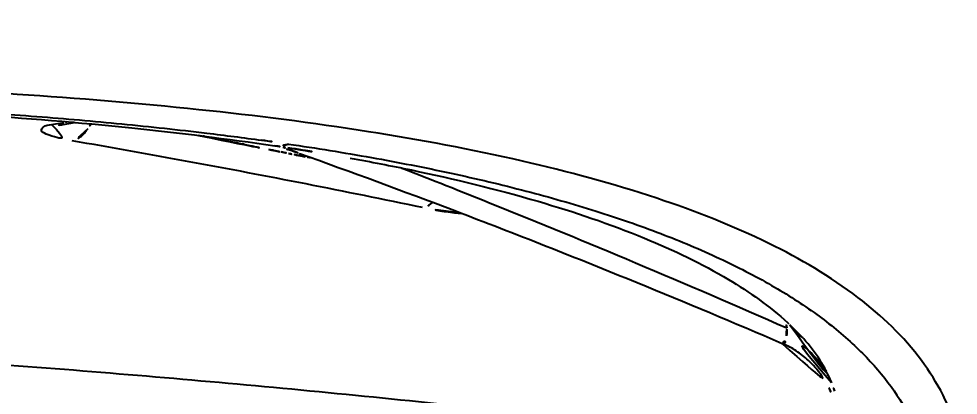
# Model space of a CAD drawing. Extents: x 16296660632 to 16296668616, y -37409619871 to -37409616241.
# Drawn here: x 16296666349 to 16296666450.6, y -37409616571.9 to -37409616531.2 of the extents above; entities that cross this region are included whole.
import ezdxf

# ---------------------------------------------------------------- set-up
doc = ezdxf.new("R2010")
doc.units = 0
doc.header["$LTSCALE"] = 10
doc.header["$MEASUREMENT"] = 0
doc.header["$PDMODE"] = 3
doc.header["$PDSIZE"] = -10
doc.layers.get('0').update_dxf_attribs({"linetype": 'CONTINUOUS'})
doc.layers.get('DEFPOINTS').update_dxf_attribs({"linetype": 'CONTINUOUS'})
doc.styles.add('Daelim Dimension', font='')
doc.styles.get('Daelim Dimension').set_extended_font_data('나눔고딕')
doc.dimstyles.new('DEFAULT', dxfattribs={"dimscale": 2, "dimtxt": 2, "dimasz": 2, "dimexe": 0, "dimexo": 2, "dimgap": 1, "dimtad": 1, "dimdec": 1, "dimzin": 9, "dimdsep": 46, "dimtxsty": 'Daelim Dimension', "dimcen": 0.5, "dimclrd": 252, "dimclre": 252, "dimclrt": 3, "dimadec": 1, "dimazin": 0, "dimtfac": 1, "dimtdec": 1, "dimtix": 1, "dimtmove": 0, "dimatfit": 3, "dimfxl": 1, "dimtolj": 1, "dimtzin": 1, "dimlwd": 9, "dimlwe": 9, "dimarcsym": 0})

# ---------------------------------------------------------------- blocks, each defined once
blk = doc.blocks.new('*D17')
at = {"color": 5, "lineweight": 9, "ltscale": 0.5, "transparency": 16777216}
for p, q in [((16296666587.9219, -37409616506.424438), (16296666624.81945, -37409616506.424438)), ((16296666624.81945, -37409616510.424438), (16296666624.81945, -37409616827.794708)), ((16296666313.128599, -37409616831.794708), (16296666624.81945, -37409616831.794708))]:
    blk.add_line(p, q, dxfattribs=at)
at = {"color": 5, "ltscale": 0.5, "transparency": 16777216}
for points in [[(16296666624.152781, -37409616510.424438), (16296666625.486111, -37409616510.424438), (16296666624.81945, -37409616506.424438)], [(16296666624.152781, -37409616827.794708), (16296666625.486111, -37409616827.794708), (16296666624.81945, -37409616831.794708)]]:
    blk.add_solid(points, dxfattribs=at)
at = {"layer": 'DEFPOINTS', "color": 0, "ltscale": 0.5, "transparency": 16777216}
for p in [(16296666583.9219, -37409616506.424438), (16296666309.128599, -37409616831.794708), (16296666624.81945, -37409616831.794708)]:
    blk.add_point(p, dxfattribs=at)
at = {"color": 7, "ltscale": 0.5, "transparency": 16777216, "insert": (16296666606.46752, -37409616669.109573), "char_height": 30, "attachment_point": 5, "rotation": 90, "style": 'Daelim Dimension'}
blk.add_mtext('\\A1;325', dxfattribs=at)

msp = doc.modelspace()

# ---------------------------------------------------------------- linework, layer by layer
at = {"linetype": 'Continuous'}
for p, q in [((16296666352.59219, -37409616542.643349), (16296666353.903669, -37409616542.400124)), ((16296666353.835251, -37409616542.630386), (16296666355.05496, -37409616542.404037)), ((16296666353.83952, -37409616542.629601), (16296666353.83605, -37409616542.630241)), ((16296666376.720261, -37409616544.930908), (16296666376.72011, -37409616544.930893)), ((16296666379.37682, -37409616545.741768), (16296666379.38526, -37409616545.744766)), ((16296666431.57688, -37409616566.262154), (16296666431.576969, -37409616566.262177))]:
    msp.add_line(p, q, dxfattribs=at)
for points, start_tangent, end_tangent in [([(16296666450.608391, -37409616575.899559), (16296666446.65065, -37409616568.126122), (16296666439.772011, -37409616561.313858), (16296666430.143181, -37409616555.473488), (16296666418.02166, -37409616550.597214), (16296666403.491091, -37409616546.585533), (16296666386.86289, -37409616543.411873), (16296666368.525909, -37409616541.029404), (16296666348.86986, -37409616539.379211), (16296666328.35351, -37409616538.413589), (16296666307.392981, -37409616538.097069), (16296666286.44759, -37409616538.417732), (16296666265.974609, -37409616539.385117), (16296666246.382429, -37409616541.032318), (16296666228.110979, -37409616543.405907), (16296666211.53257, -37409616546.565483), (16296666197.023371, -37409616550.561073), (16296666184.894239, -37409616555.42392), (16296666175.23493, -37409616561.25988), (16296666168.315651, -37409616568.085693), (16296666164.32782, -37409616575.899193)], (-0.2885838704, 0.9574546202), (-0.2894445208, -0.9571947917)), ([(16296666239.51545, -37409616544.343987), (16296666245.17021, -37409616543.61058), (16296666253.91946, -37409616542.646347), (16296666263.30982, -37409616541.815269), (16296666272.85544, -37409616541.16169), (16296666282.498699, -37409616540.677879), (16296666292.085199, -37409616540.359444), (16296666301.966049, -37409616540.191887), (16296666311.93668, -37409616540.183571), (16296666321.8216, -37409616540.334488), (16296666331.732, -37409616540.649063), (16296666341.43355, -37409616541.123848), (16296666351.001209, -37409616541.766823), (16296666360.202339, -37409616542.566307), (16296666369.370489, -37409616543.562683), (16296666375.29147, -37409616544.326187)], (0.9906046634, 0.1367567214), (0.9906572505, -0.1363752618)), ([(16296666238.21608, -37409616544.930847), (16296666253.748249, -37409616542.989479), (16296666271.097811, -37409616541.544708), (16296666289.13275, -37409616540.690628), (16296666307.51243, -37409616540.408974), (16296666325.891029, -37409616540.693352), (16296666343.92271, -37409616541.550171), (16296666361.266951, -37409616542.997673), (16296666376.72007, -37409616544.930847)], (0.9891295198, 0.1470469079), (0.9891290722, -0.1470499183)), ([(16296666354.24851, -37409616542.344017), (16296666353.903681, -37409616542.400047)], (-0.9900072255, -0.1410166425), (-0.9834836638, -0.1809969142)), ([(16296666352.59219, -37409616542.643333), (16296666351.699789, -37409616542.919151), (16296666351.496981, -37409616543.26757), (16296666352.00976, -37409616543.658928), (16296666353.17668, -37409616544.047218), (16296666354.832939, -37409616544.394341)], (-0.9821727628, -0.1879804882), (0.9855257691, -0.1695256864)), ([(16296666353.83604, -37409616542.63018), (16296666352.59219, -37409616542.643349)], (-0.9833415217, -0.1817675759), (-0.9872398199, 0.1592405034)), ([(16296666355.03458, -37409616542.4058), (16296666353.903669, -37409616542.400124)], (-0.9886753411, -0.1500702163), (-0.9872610324, 0.1591089373)), ([(16296666356.50338, -37409616543.098541), (16296666355.701269, -37409616543.978653), (16296666354.832939, -37409616544.394562)], (-0.5641939637, -0.8256422781), (-0.9840549293, -0.1778648254)), ([(16296666356.825609, -37409616542.569633), (16296666356.50338, -37409616543.098541)], (-0.4771027811, -0.8788475046), (-0.5641939636, -0.8256422781)), ([(16296666392.708719, -37409616551.6073), (16296666380.10214, -37409616549.051773), (16296666367.476419, -37409616546.647423), (16296666354.83292, -37409616544.394562)], (-0.9788728831, 0.2044697503), (-0.9855143842, 0.1695918584)), ([(16296666368.48488, -37409616543.819633), (16296666374.66424, -37409616545.06015), (16296666376.616119, -37409616545.451607)], (0.9808555413, -0.1947367637), (0.9805773018, -0.1961330038)), ([(16296666368.97242, -37409616543.885391), (16296666369.12599, -37409616543.916367), (16296666372.404539, -37409616544.580971), (16296666376.097179, -37409616545.329521)], (0.9802713291, -0.1976565741), (0.9802077346, -0.1979717076)), ([(16296666375.29147, -37409616544.326187), (16296666378.194611, -37409616544.738968)], (0.9906572505, -0.1363752618), (0.9893982475, -0.1452277792)), ([(16296666376.097179, -37409616545.329521), (16296666377.42872, -37409616545.597908)], (0.9802077346, -0.1979717076), (0.9803662744, -0.1971851111)), ([(16296666376.72027, -37409616544.930893), (16296666378.131161, -37409616545.143913)], (0.989137648, -0.1469922219), (0.9884392281, -0.1516175857)), ([(16296666378.194679, -37409616544.738983), (16296666376.72027, -37409616544.930901)], (-0.9292377743, -0.3694822849), (-0.9890407542, 0.1476427664)), ([(16296666377.634741, -37409616545.073807), (16296666378.20446, -37409616545.306259)], (0.9209044103, -0.3897884903), (0.9306224358, -0.3659807125)), ([(16296666378.29851, -37409616545.366371), (16296666378.02527, -37409616545.291946), (16296666378.562531, -37409616545.461937), (16296666379.37788, -37409616545.737991)], (-0.9635713006, 0.2674515818), (0.9393155085, -0.3430544788)), ([(16296666378.131161, -37409616545.143913), (16296666384.87962, -37409616546.262558)], (0.9884392281, -0.1516175857), (0.984378828, -0.1760634063)), ([(16296666378.194611, -37409616544.738968), (16296666387.164101, -37409616546.19297), (16296666395.77586, -37409616547.88623), (16296666403.914419, -37409616549.82), (16296666411.4606, -37409616551.983383), (16296666418.46559, -37409616554.411713), (16296666424.81016, -37409616557.087257), (16296666430.439369, -37409616560.001472), (16296666435.315821, -37409616563.145203), (16296666439.39959, -37409616566.496132), (16296666442.67388, -37409616570.03389), (16296666445.13674, -37409616573.745697), (16296666446.777069, -37409616577.591682), (16296666447.60429, -37409616581.518028)], (0.9894418102, -0.1449306874), (0.1055061676, -0.9944186486)), ([(16296666378.20446, -37409616545.306259), (16296666379.196381, -37409616545.677116), (16296666379.37685, -37409616545.741692)], (0.9306224358, -0.3659807125), (0.9420519967, -0.3354668919)), ([(16296666376.616119, -37409616545.451607), (16296666378.217461, -37409616545.771156)], (0.9805773018, -0.1961330038), (0.9807548442, -0.1952432727)), ([(16296666377.42872, -37409616545.597908), (16296666378.813219, -37409616545.875687)], (0.9803662744, -0.1971851111), (0.9805565746, -0.1962366023)), ([(16296666378.217461, -37409616545.771156), (16296666379.03141, -37409616545.932983)], (0.9807548442, -0.1952432726), (0.9808500171, -0.194764586)), ([(16296666378.813219, -37409616545.875687), (16296666380.251631, -37409616546.16272)], (0.9805565746, -0.1962366023), (0.9807813375, -0.1951101435)), ([(16296666379.03141, -37409616545.932983), (16296666379.336229, -37409616545.993477)], (0.9808500171, -0.1947645862), (0.9808865061, -0.1945807343)), ([(16296666379.336229, -37409616545.993477), (16296666380.98173, -37409616546.319023)], (0.9808865061, -0.1945807343), (0.9810913775, -0.1935451084)), ([(16296666379.385269, -37409616545.744759), (16296666396.1731, -37409616551.927147), (16296666415.90679, -37409616559.699928), (16296666431.576981, -37409616566.262177)], (0.9419798793, -0.3356693416), (0.9187013437, -0.3949529606)), ([(16296666380.251631, -37409616546.16272), (16296666380.91622, -37409616546.294739)], (0.9807813375, -0.1951101435), (0.9808917426, -0.194554335)), ([(16296666384.87962, -37409616546.262558), (16296666391.506821, -37409616547.542686), (16296666405.194559, -37409616550.922783), (16296666416.70364, -37409616554.905533), (16296666425.76981, -37409616559.364799), (16296666432.174879, -37409616564.032219)], (0.984378828, -0.1760634063), (0.7376778752, -0.6751528363)), ([(16296666390.47695, -37409616547.338753), (16296666400.026051, -37409616551.110283), (16296666415.71174, -37409616557.549583), (16296666432.068371, -37409616564.598396)], (0.9317262772, -0.36316132), (0.9144354568, -0.4047317573)), ([(16296666393.78953, -37409616551.035004), (16296666393.5942, -37409616551.193977), (16296666392.708731, -37409616551.607239)], (-0.7504184715, -0.6609630229), (-0.9846633354, -0.1744652286)), ([(16296666396.96299, -37409616552.231934), (16296666396.39576, -37409616552.175743), (16296666394.560289, -37409616551.939484), (16296666392.708719, -37409616551.6073)], (-0.9957725186, 0.0918536404), (-0.9797713915, 0.2001200151)), ([(16296666432.068371, -37409616564.598396), (16296666431.925249, -37409616563.784981)], (-0.1311858549, 0.9913577919), (-0.2140225601, 0.9768287177)), ([(16296666432.036421, -37409616565.446068), (16296666432.06406, -37409616565.250961), (16296666432.07762, -37409616564.813278), (16296666432.06843, -37409616564.599426)], (0.1876842962, 0.9822294055), (-0.0610647033, 0.9981338097)), ([(16296666432.174879, -37409616564.032219), (16296666432.41324, -37409616564.252762)], (0.7376778751, -0.6751528365), (0.7302323567, -0.6831988768)), ([(16296666432.41324, -37409616564.252762), (16296666436.025, -37409616568.655853), (16296666437.361691, -37409616571.882523)], (0.7302323567, -0.6831988768), (0.2487009654, -0.9685803167)), ([(16296666431.597099, -37409616566.228851), (16296666431.704201, -37409616566.25901), (16296666432.03644, -37409616565.446083)], (0.8560722361, -0.5168561953), (0.1965383591, 0.9804961364)), ([(16296666433.75894, -37409616565.612968), (16296666432.068371, -37409616564.598396)], (-0.8022143786, 0.5970360883), (-0.904080704, 0.427361768)), ([(16296666431.57736, -37409616566.262413), (16296666432.20833, -37409616566.560043), (16296666433.610479, -37409616567.435463), (16296666434.84832, -37409616568.527962), (16296666435.85861, -37409616569.76329), (16296666436.61124, -37409616571.043266)], (0.9187138791, -0.3949238006), (0.4399382354, -0.8980280335)), ([(16296666436.921749, -37409616570.53421), (16296666436.08672, -37409616568.970543), (16296666434.2689, -37409616566.901207), (16296666432.03614, -37409616565.446083)], (-0.3893635539, 0.9210841562), (-0.9026776475, 0.4303173999)), ([(16296666325.215981, -37409616567.050438), (16296666356.95034, -37409616569.292458), (16296666388.38308, -37409616572.143959), (16296666419.50248, -37409616575.598793)], (0.998163737, -0.0605735425), (0.9927237239, -0.1204143182)), ([(16296666437.24712, -37409616571.421783), (16296666436.921749, -37409616570.53421)], (-0.2980097933, 0.9545628125), (-0.3893635539, 0.9210841562)), ([(16296666436.61124, -37409616571.043266), (16296666437.10376, -37409616572.231949)], (0.4399382354, -0.8980280335), (0.3263209179, -0.9452590431))]:
    msp.add_spline(points, degree=3, dxfattribs=dict(at, start_tangent=start_tangent, end_tangent=end_tangent))

# ---------------------------------------------------------------- dimensions: what is measured, and where the dimension line sits
at = {"color": 5, "ltscale": 0.5}
dim = msp.add_linear_dim(base=(16296666624.81945, -37409616831.794708), p1=(16296666583.9219, -37409616506.424438), p2=(16296666309.128599, -37409616831.794708), angle=90, dimstyle='DEFAULT', override={"dimtxt": 15, "dimdec": 0, "dimclrd": 5, "dimclre": 5, "dimclrt": 7}, dxfattribs=at)
dim.commit()
dim.dimension.update_dxf_attribs({"geometry": '*D17', "text_midpoint": (16296666606.46752, -37409616669.109573)})

doc.saveas('drawing.dxf')
